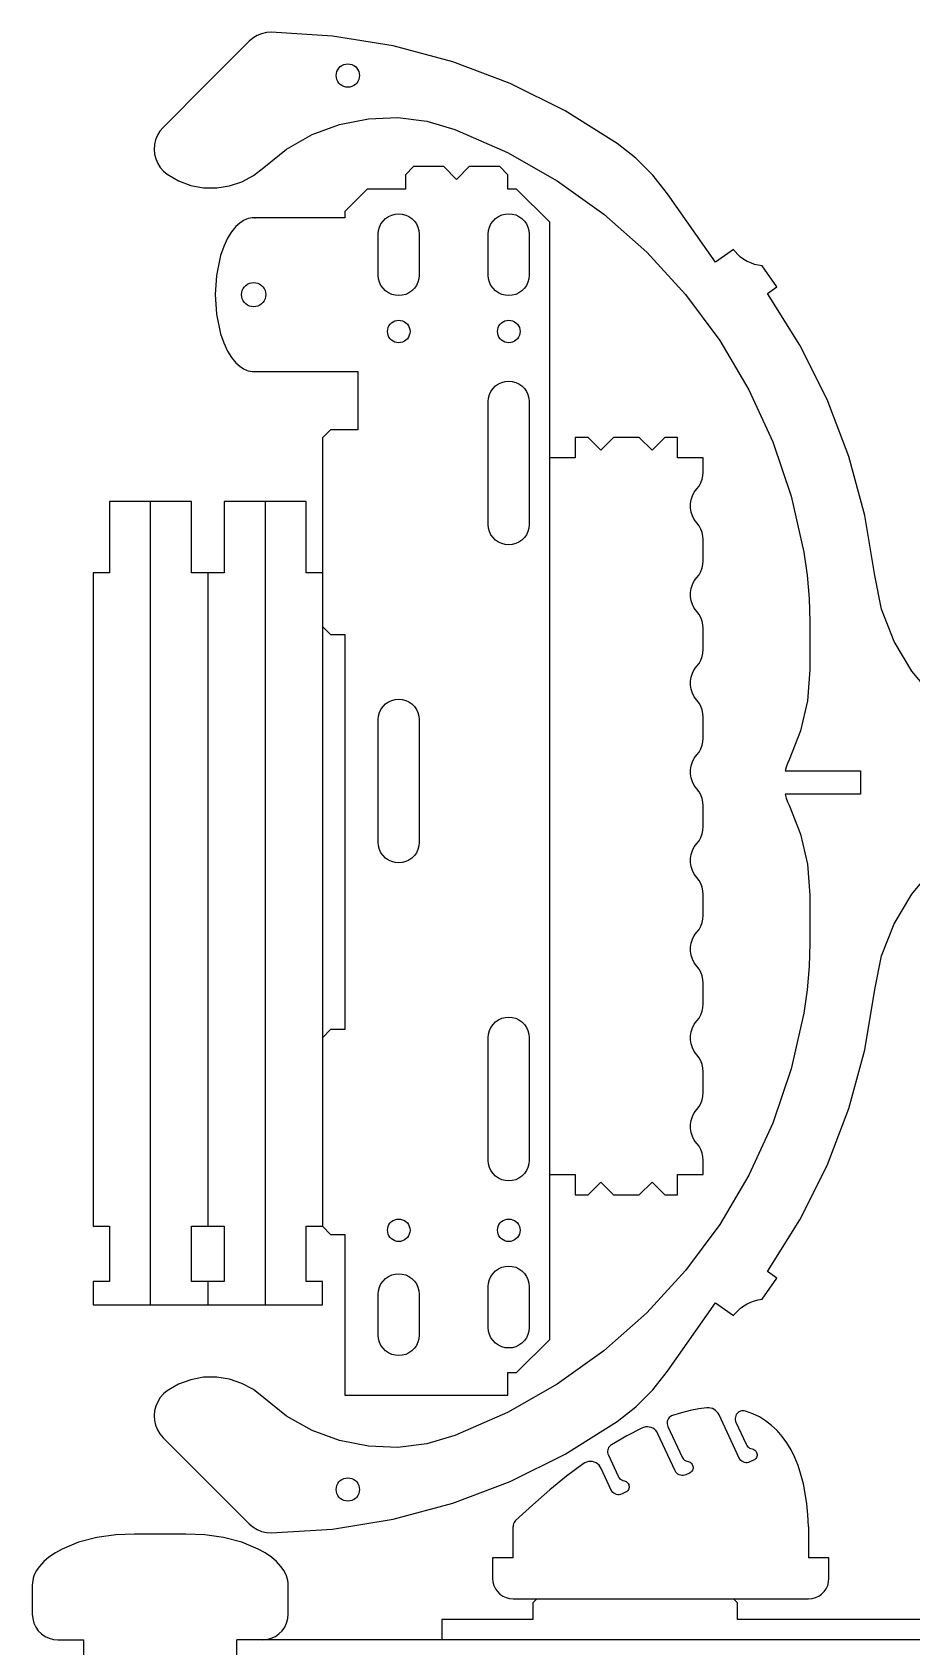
# Model space of a CAD drawing. Extents: x 1 to 379, y 1 to 379.
# Drawn here: x 0.8 to 109.9, y 177.9 to 378.2 of the extents above; entities that cross this region are included whole.
import ezdxf

# ---------------------------------------------------------------- set-up
doc = ezdxf.new("R2010")
doc.units = 0
doc.layers.add('SHEET_VIEW_1_DRAWING_1', color=7, linetype='CONTINUOUS')

msp = doc.modelspace()

# ---------------------------------------------------------------- linework, layer by layer
at = {"layer": 'SHEET_VIEW_1_DRAWING_1', "color": 5}
for p, q in [((27.73, 377.13), (22.61, 372.01)), ((28.19, 377.52), (27.73, 377.13)), ((28.71, 377.83), (28.19, 377.52)), ((29.27, 378.06), (28.71, 377.83)), ((29.86, 378.2), (29.27, 378.06)), ((30.46, 378.24), (29.86, 378.2)), ((38.08, 377.78), (30.46, 378.24)), ((45.61, 376.56), (38.08, 377.78)), ((52.98, 374.59), (45.61, 376.56)), ((60.11, 371.89), (52.98, 374.59)), ((38.51, 372.87), (38.54, 373.12)), ((38.54, 372.62), (38.51, 372.87)), ((38.54, 373.12), (38.6, 373.37)), ((38.6, 372.38), (38.54, 372.62)), ((38.6, 373.37), (38.71, 373.6)), ((38.71, 373.6), (38.85, 373.8)), ((38.85, 373.8), (39.03, 373.98)), ((39.03, 373.98), (39.24, 374.13)), ((39.24, 374.13), (39.47, 374.23)), ((39.47, 374.23), (39.71, 374.3)), ((39.71, 374.3), (39.96, 374.32)), ((39.96, 374.32), (40.22, 374.3)), ((40.22, 374.3), (40.46, 374.23)), ((40.46, 374.23), (40.69, 374.13)), ((40.69, 374.13), (40.9, 373.98)), ((40.9, 373.98), (41.07, 373.8)), ((41.07, 373.8), (41.22, 373.6)), ((41.22, 373.6), (41.33, 373.37)), ((41.33, 373.37), (41.39, 373.12)), ((41.39, 372.62), (41.33, 372.38)), ((41.39, 373.12), (41.41, 372.87)), ((41.41, 372.87), (41.39, 372.62)), ((22.61, 372.01), (17.04, 366.44)), ((38.71, 372.15), (38.6, 372.38)), ((38.85, 371.94), (38.71, 372.15)), ((39.03, 371.76), (38.85, 371.94)), ((39.24, 371.62), (39.03, 371.76)), ((39.47, 371.51), (39.24, 371.62)), ((39.71, 371.44), (39.47, 371.51)), ((39.96, 371.42), (39.71, 371.44)), ((40.22, 371.44), (39.96, 371.42)), ((40.46, 371.51), (40.22, 371.44)), ((40.69, 371.62), (40.46, 371.51)), ((40.9, 371.76), (40.69, 371.62)), ((41.07, 371.94), (40.9, 371.76)), ((41.22, 372.15), (41.07, 371.94)), ((41.33, 372.38), (41.22, 372.15)), ((66.94, 368.5), (60.11, 371.89)), ((35.54, 365.54), (38.95, 366.81)), ((38.95, 366.81), (42.52, 367.51)), ((42.52, 367.51), (46.15, 367.65)), ((46.15, 367.65), (49.76, 367.2)), ((49.76, 367.2), (53.25, 366.19)), ((73.4, 364.44), (66.94, 368.5)), ((16.11, 364.91), (15.97, 364.32)), ((16.34, 365.47), (16.11, 364.91)), ((16.65, 365.98), (16.34, 365.47)), ((17.04, 366.44), (16.65, 365.98)), ((32.37, 363.75), (35.54, 365.54)), ((53.25, 366.19), (59.77, 363.33)), ((15.97, 364.32), (15.93, 363.72)), ((15.93, 363.72), (15.98, 363.11)), ((15.98, 363.11), (16.13, 362.53)), ((16.13, 362.53), (16.37, 361.97)), ((29.53, 361.48), (32.37, 363.75)), ((59.77, 363.33), (65.95, 359.81)), ((75.71, 362.61), (73.4, 364.44)), ((77.8, 360.52), (75.71, 362.61)), ((16.37, 361.97), (16.69, 361.46)), ((16.69, 361.46), (17.09, 361.01)), ((17.09, 361.01), (17.55, 360.62)), ((17.55, 360.62), (18.96, 359.81)), ((28.26, 360.48), (29.53, 361.48)), ((48.11, 361.57), (47.11, 360.57)), ((47.11, 360.57), (47.11, 358.78)), ((51.87, 361.57), (48.11, 361.57)), ((53.46, 359.98), (51.87, 361.57)), ((55.04, 361.57), (53.46, 359.98)), ((58.81, 361.57), (55.04, 361.57)), ((59.81, 360.57), (58.81, 361.57)), ((59.81, 358.78), (59.81, 360.57)), ((18.96, 359.81), (20.48, 359.25)), ((20.48, 359.25), (22.07, 358.95)), ((22.07, 358.95), (23.69, 358.93)), ((23.69, 358.93), (25.3, 359.18)), ((25.3, 359.18), (26.83, 359.7)), ((26.83, 359.7), (28.26, 360.48)), ((42.37, 358.78), (39.61, 356.02)), ((47.11, 358.78), (42.37, 358.78)), ((60.91, 358.78), (59.81, 358.78)), ((65.01, 354.67), (60.91, 358.78)), ((65.95, 359.81), (71.73, 355.68)), ((79.62, 358.21), (77.8, 360.52)), ((85.57, 349.72), (79.62, 358.21)), ((26.56, 354.58), (26.3, 354.37)), ((26.84, 354.77), (26.56, 354.58)), ((27.03, 354.88), (26.84, 354.77)), ((27.37, 355.04), (27.03, 354.88)), ((27.6, 355.12), (27.37, 355.04)), ((27.84, 355.17), (27.6, 355.12)), ((28.1, 355.21), (27.84, 355.17)), ((28.36, 355.21), (28.1, 355.21)), ((28.4, 355.21), (28.36, 355.21)), ((28.4, 355.21), (28.46, 355.21)), ((28.43, 355.21), (28.4, 355.21)), ((28.46, 355.21), (28.43, 355.21)), ((39.61, 355.21), (28.46, 355.21)), ((39.61, 356.02), (39.61, 355.21)), ((44.08, 354.46), (44.34, 354.82)), ((44.34, 354.82), (44.65, 355.13)), ((44.65, 355.13), (45.01, 355.39)), ((45.01, 355.39), (45.41, 355.57)), ((45.41, 355.57), (45.84, 355.69)), ((45.84, 355.69), (46.28, 355.73)), ((46.28, 355.73), (46.72, 355.69)), ((46.72, 355.69), (47.15, 355.57)), ((47.15, 355.57), (47.55, 355.39)), ((47.55, 355.39), (47.91, 355.13)), ((47.91, 355.13), (48.23, 354.82)), ((48.23, 354.82), (48.48, 354.46)), ((57.73, 354.46), (57.99, 354.82)), ((57.99, 354.82), (58.3, 355.13)), ((58.3, 355.13), (58.66, 355.39)), ((58.66, 355.39), (59.06, 355.58)), ((59.06, 355.58), (59.49, 355.69)), ((59.49, 355.69), (59.93, 355.73)), ((59.93, 355.73), (60.37, 355.69)), ((60.37, 355.69), (60.8, 355.58)), ((60.8, 355.58), (61.2, 355.39)), ((61.2, 355.39), (61.57, 355.13)), ((61.57, 355.13), (61.88, 354.82)), ((61.88, 354.82), (62.13, 354.46)), ((65.01, 216.07), (65.01, 354.67)), ((71.73, 355.68), (77.06, 350.96)), ((25.05, 352.68), (24.58, 351.68)), ((25.54, 353.47), (25.05, 352.68)), ((26.07, 354.13), (25.54, 353.47)), ((26.3, 354.37), (26.07, 354.13)), ((43.74, 353.19), (43.78, 353.63)), ((43.74, 348.11), (43.74, 353.19)), ((43.78, 353.63), (43.89, 354.06)), ((43.89, 354.06), (44.08, 354.46)), ((48.48, 354.46), (48.67, 354.06)), ((48.67, 354.06), (48.78, 353.63)), ((48.78, 353.63), (48.82, 353.19)), ((48.82, 353.19), (48.82, 348.11)), ((57.39, 353.19), (57.43, 353.63)), ((57.39, 348.11), (57.39, 353.19)), ((57.43, 353.63), (57.55, 354.06)), ((57.55, 354.06), (57.73, 354.46)), ((62.13, 354.46), (62.32, 354.06)), ((62.32, 354.06), (62.44, 353.63)), ((62.44, 353.63), (62.47, 353.19)), ((62.47, 353.19), (62.47, 348.11)), ((24.18, 350.54), (23.67, 348.08)), ((24.58, 351.68), (24.18, 350.54)), ((77.06, 350.96), (81.87, 345.72)), ((87.81, 351.29), (85.57, 349.72)), ((87.87, 351.21), (87.81, 351.29)), ((87.94, 351.13), (87.87, 351.21)), ((88.01, 351.05), (87.94, 351.13)), ((88.34, 350.69), (88.01, 351.05)), ((88.71, 350.36), (88.34, 350.69)), ((89.1, 350.07), (88.71, 350.36)), ((89.52, 349.82), (89.1, 350.07)), ((89.97, 349.62), (89.52, 349.82)), ((90.43, 349.45), (89.97, 349.62)), ((90.9, 349.33), (90.43, 349.45)), ((91.39, 349.26), (90.9, 349.33)), ((93.21, 346.66), (91.39, 349.26)), ((23.67, 348.08), (23.52, 345.69)), ((26.98, 346.44), (27.13, 346.65)), ((27.13, 346.65), (27.32, 346.84)), ((27.32, 346.84), (27.53, 346.99)), ((27.53, 346.99), (27.77, 347.1)), ((27.77, 347.1), (28.02, 347.17)), ((28.02, 347.17), (28.28, 347.19)), ((28.28, 347.19), (28.54, 347.17)), ((28.54, 347.17), (28.79, 347.1)), ((28.79, 347.1), (29.03, 346.99)), ((29.03, 346.99), (29.24, 346.84)), ((29.24, 346.84), (29.43, 346.65)), ((29.43, 346.65), (29.58, 346.44)), ((43.78, 347.67), (43.74, 348.11)), ((43.89, 347.24), (43.78, 347.67)), ((44.08, 346.84), (43.89, 347.24)), ((44.34, 346.48), (44.08, 346.84)), ((48.48, 346.84), (48.23, 346.48)), ((48.67, 347.24), (48.48, 346.84)), ((48.78, 347.67), (48.67, 347.24)), ((48.82, 348.11), (48.78, 347.67)), ((57.43, 347.67), (57.39, 348.11)), ((57.55, 347.24), (57.43, 347.67)), ((57.73, 346.84), (57.55, 347.24)), ((57.99, 346.48), (57.73, 346.84)), ((62.13, 346.84), (61.88, 346.48)), ((62.32, 347.24), (62.13, 346.84)), ((62.44, 347.67), (62.32, 347.24)), ((62.47, 348.11), (62.44, 347.67)), ((92.02, 345.83), (93.21, 346.66)), ((23.52, 345.69), (23.67, 343.29)), ((26.78, 345.69), (26.8, 345.95)), ((26.8, 345.43), (26.78, 345.69)), ((26.8, 345.95), (26.87, 346.2)), ((26.87, 345.18), (26.8, 345.43)), ((26.87, 346.2), (26.98, 346.44)), ((26.98, 344.94), (26.87, 345.18)), ((27.13, 344.72), (26.98, 344.94)), ((27.32, 344.54), (27.13, 344.72)), ((27.53, 344.39), (27.32, 344.54)), ((29.24, 344.54), (29.03, 344.39)), ((29.43, 344.72), (29.24, 344.54)), ((29.58, 344.94), (29.43, 344.72)), ((29.58, 346.44), (29.69, 346.2)), ((29.69, 345.18), (29.58, 344.94)), ((29.69, 346.2), (29.76, 345.95)), ((29.76, 345.43), (29.69, 345.18)), ((29.76, 345.95), (29.78, 345.69)), ((29.78, 345.69), (29.76, 345.43)), ((44.65, 346.16), (44.34, 346.48)), ((45.01, 345.91), (44.65, 346.16)), ((45.41, 345.72), (45.01, 345.91)), ((45.84, 345.61), (45.41, 345.72)), ((46.28, 345.57), (45.84, 345.61)), ((46.72, 345.61), (46.28, 345.57)), ((47.15, 345.72), (46.72, 345.61)), ((47.55, 345.91), (47.15, 345.72)), ((47.91, 346.16), (47.55, 345.91)), ((48.23, 346.48), (47.91, 346.16)), ((58.3, 346.16), (57.99, 346.48)), ((58.66, 345.91), (58.3, 346.16)), ((59.06, 345.72), (58.66, 345.91)), ((59.49, 345.61), (59.06, 345.72)), ((59.93, 345.57), (59.49, 345.61)), ((60.37, 345.61), (59.93, 345.57)), ((60.8, 345.72), (60.37, 345.61)), ((61.2, 345.91), (60.8, 345.72)), ((61.57, 346.16), (61.2, 345.91)), ((61.88, 346.48), (61.57, 346.16)), ((81.87, 345.72), (86.11, 340.01)), ((96.05, 339.43), (92.02, 345.83)), ((23.67, 343.29), (24.18, 340.84)), ((27.77, 344.28), (27.53, 344.39)), ((28.02, 344.21), (27.77, 344.28)), ((28.28, 344.19), (28.02, 344.21)), ((28.54, 344.21), (28.28, 344.19)), ((28.79, 344.28), (28.54, 344.21)), ((29.03, 344.39), (28.79, 344.28)), ((45.8, 342.44), (46.04, 342.5)), ((46.04, 342.5), (46.28, 342.52)), ((46.28, 342.52), (46.52, 342.5)), ((46.52, 342.5), (46.76, 342.44)), ((59.46, 342.44), (59.69, 342.5)), ((59.69, 342.5), (59.93, 342.52)), ((59.93, 342.52), (60.18, 342.5)), ((60.18, 342.5), (60.41, 342.44)), ((24.18, 340.84), (24.58, 339.7)), ((44.88, 341.12), (44.91, 341.37)), ((44.91, 340.88), (44.88, 341.12)), ((44.91, 341.37), (44.97, 341.6)), ((44.97, 340.65), (44.91, 340.88)), ((44.97, 341.6), (45.07, 341.82)), ((45.07, 340.42), (44.97, 340.65)), ((45.07, 341.82), (45.21, 342.02)), ((45.21, 342.02), (45.38, 342.19)), ((45.38, 342.19), (45.58, 342.33)), ((45.58, 342.33), (45.8, 342.44)), ((46.76, 342.44), (46.98, 342.33)), ((46.98, 342.33), (47.18, 342.19)), ((47.18, 342.19), (47.35, 342.02)), ((47.35, 342.02), (47.49, 341.82)), ((47.49, 341.82), (47.59, 341.6)), ((47.59, 340.65), (47.49, 340.42)), ((47.59, 341.6), (47.66, 341.37)), ((47.66, 340.88), (47.59, 340.65)), ((47.66, 341.37), (47.68, 341.12)), ((47.68, 341.12), (47.66, 340.88)), ((58.54, 341.12), (58.56, 341.37)), ((58.56, 340.88), (58.54, 341.12)), ((58.56, 341.37), (58.62, 341.6)), ((58.62, 340.65), (58.56, 340.88)), ((58.62, 341.6), (58.72, 341.82)), ((58.72, 340.42), (58.62, 340.65)), ((58.72, 341.82), (58.86, 342.02)), ((58.86, 342.02), (59.04, 342.19)), ((59.04, 342.19), (59.24, 342.33)), ((59.24, 342.33), (59.46, 342.44)), ((60.41, 342.44), (60.63, 342.33)), ((60.63, 342.33), (60.83, 342.19)), ((60.83, 342.19), (61, 342.02)), ((61, 342.02), (61.14, 341.82)), ((61.14, 341.82), (61.25, 341.6)), ((61.25, 340.65), (61.14, 340.42)), ((61.25, 341.6), (61.31, 341.37)), ((61.31, 340.88), (61.25, 340.65)), ((61.31, 341.37), (61.33, 341.12)), ((61.33, 341.12), (61.31, 340.88)), ((24.58, 339.7), (25.05, 338.69)), ((25.05, 338.69), (25.54, 337.9)), ((45.21, 340.23), (45.07, 340.42)), ((45.38, 340.05), (45.21, 340.23)), ((45.58, 339.91), (45.38, 340.05)), ((45.8, 339.81), (45.58, 339.91)), ((46.04, 339.75), (45.8, 339.81)), ((46.28, 339.73), (46.04, 339.75)), ((46.52, 339.75), (46.28, 339.73)), ((46.76, 339.81), (46.52, 339.75)), ((46.98, 339.91), (46.76, 339.81)), ((47.18, 340.05), (46.98, 339.91)), ((47.35, 340.23), (47.18, 340.05)), ((47.49, 340.42), (47.35, 340.23)), ((58.86, 340.23), (58.72, 340.42)), ((59.04, 340.05), (58.86, 340.23)), ((59.24, 339.91), (59.04, 340.05)), ((59.46, 339.81), (59.24, 339.91)), ((59.69, 339.75), (59.46, 339.81)), ((59.93, 339.73), (59.69, 339.75)), ((60.18, 339.75), (59.93, 339.73)), ((60.41, 339.81), (60.18, 339.75)), ((60.63, 339.91), (60.41, 339.81)), ((60.83, 340.05), (60.63, 339.91)), ((61, 340.23), (60.83, 340.05)), ((61.14, 340.42), (61, 340.23)), ((86.11, 340.01), (89.73, 333.89)), ((99.43, 332.67), (96.05, 339.43)), ((25.54, 337.9), (26.07, 337.25)), ((26.07, 337.25), (26.3, 337.01)), ((26.3, 337.01), (26.56, 336.8)), ((26.56, 336.8), (26.84, 336.61)), ((26.84, 336.61), (27.03, 336.5)), ((27.03, 336.5), (27.37, 336.34)), ((27.37, 336.34), (27.6, 336.26)), ((27.6, 336.26), (27.84, 336.2)), ((27.84, 336.2), (28.1, 336.17)), ((28.1, 336.17), (28.36, 336.17)), ((28.36, 336.17), (28.4, 336.16)), ((28.36, 336.17), (28.43, 336.16)), ((28.4, 336.16), (28.43, 336.16)), ((28.43, 336.16), (28.46, 336.16)), ((28.46, 336.16), (41.2, 336.16)), ((41.2, 336.16), (41.2, 328.92)), ((58.3, 334.37), (58.66, 334.62)), ((58.66, 334.62), (59.06, 334.81)), ((59.06, 334.81), (59.49, 334.93)), ((59.49, 334.93), (59.93, 334.96)), ((59.93, 334.96), (60.37, 334.93)), ((60.37, 334.93), (60.8, 334.81)), ((60.8, 334.81), (61.2, 334.62)), ((61.2, 334.62), (61.57, 334.37)), ((57.39, 332.42), (57.43, 332.86)), ((57.43, 332.86), (57.55, 333.29)), ((57.55, 333.29), (57.73, 333.69)), ((57.73, 333.69), (57.99, 334.06)), ((57.99, 334.06), (58.3, 334.37)), ((61.57, 334.37), (61.88, 334.06)), ((61.88, 334.06), (62.13, 333.69)), ((62.13, 333.69), (62.32, 333.29)), ((62.32, 333.29), (62.44, 332.86)), ((62.44, 332.86), (62.47, 332.42)), ((89.73, 333.89), (92.7, 327.42)), ((102.12, 325.61), (99.43, 332.67)), ((57.39, 317.18), (57.39, 332.42)), ((62.47, 332.42), (62.47, 317.18)), ((37.82, 328.92), (36.82, 327.92)), ((41.2, 328.92), (37.82, 328.92)), ((36.82, 327.92), (36.82, 230.11)), ((68.19, 327.98), (68.19, 325.44)), ((69.78, 327.98), (68.19, 327.98)), ((71.36, 326.39), (69.78, 327.98)), ((72.95, 327.98), (71.36, 326.39)), ((76.13, 327.98), (72.95, 327.98)), ((77.71, 326.39), (76.13, 327.98)), ((79.3, 327.98), (77.71, 326.39)), ((80.89, 327.98), (79.3, 327.98)), ((80.89, 325.44), (80.89, 327.98)), ((92.7, 327.42), (94.99, 320.69)), ((68.19, 325.44), (65.01, 325.44)), ((84.06, 325.44), (80.89, 325.44)), ((84.06, 323.68), (84.06, 325.44)), ((104.1, 318.31), (102.12, 325.61)), ((83.77, 322.35), (83.93, 322.78)), ((83.93, 322.78), (84.03, 323.22)), ((84.03, 323.22), (84.06, 323.68)), ((82.57, 320.24), (82.73, 320.72)), ((82.73, 320.72), (82.96, 321.17)), ((82.96, 321.17), (83.27, 321.58)), ((83.27, 321.58), (83.55, 321.95)), ((83.55, 321.95), (83.77, 322.35)), ((94.99, 320.69), (96.56, 313.75)), ((15.48, 320.01), (10.4, 320.01)), ((10.4, 320.01), (10.4, 311.17)), ((15.48, 220.35), (15.48, 320.01)), ((20.56, 320.01), (15.48, 320.01)), ((20.56, 311.17), (20.56, 320.01)), ((29.71, 320.01), (24.63, 320.01)), ((24.63, 320.01), (24.63, 311.17)), ((34.79, 320.01), (29.71, 320.01)), ((29.71, 320.01), (29.71, 220.35)), ((34.79, 311.17), (34.79, 320.01)), ((82.49, 319.73), (82.57, 320.24)), ((82.49, 319.23), (82.49, 319.73)), ((82.57, 318.72), (82.49, 319.23)), ((82.73, 318.24), (82.57, 318.72)), ((57.43, 316.74), (57.39, 317.18)), ((57.55, 316.31), (57.43, 316.74)), ((62.44, 316.74), (62.32, 316.31)), ((62.47, 317.18), (62.44, 316.74)), ((82.96, 317.79), (82.73, 318.24)), ((83.27, 317.38), (82.96, 317.79)), ((83.55, 317.02), (83.27, 317.38)), ((83.77, 316.61), (83.55, 317.02)), ((83.93, 316.19), (83.77, 316.61)), ((105.34, 310.86), (104.1, 318.31)), ((57.73, 315.91), (57.55, 316.31)), ((57.99, 315.55), (57.73, 315.91)), ((58.3, 315.24), (57.99, 315.55)), ((58.66, 314.98), (58.3, 315.24)), ((59.06, 314.8), (58.66, 314.98)), ((59.49, 314.68), (59.06, 314.8)), ((59.93, 314.64), (59.49, 314.68)), ((60.37, 314.68), (59.93, 314.64)), ((60.8, 314.8), (60.37, 314.68)), ((61.2, 314.98), (60.8, 314.8)), ((61.57, 315.24), (61.2, 314.98)), ((61.88, 315.55), (61.57, 315.24)), ((62.13, 315.91), (61.88, 315.55)), ((62.32, 316.31), (62.13, 315.91)), ((84.03, 315.74), (83.93, 316.19)), ((84.06, 315.28), (84.03, 315.74)), ((84.06, 312.68), (84.06, 315.28)), ((84.03, 312.22), (84.06, 312.68)), ((96.56, 313.75), (96.98, 310.88)), ((8.37, 311.17), (8.37, 230.11)), ((10.4, 311.17), (8.37, 311.17)), ((22.6, 311.17), (20.56, 311.17)), ((24.63, 311.17), (22.6, 311.17)), ((22.6, 311.17), (22.6, 230.11)), ((36.82, 311.17), (34.79, 311.17)), ((82.96, 310.17), (83.27, 310.58)), ((83.27, 310.58), (83.55, 310.95)), ((83.55, 310.95), (83.77, 311.35)), ((83.77, 311.35), (83.93, 311.78)), ((83.93, 311.78), (84.03, 312.22)), ((96.98, 310.88), (97.23, 307.98)), ((106.19, 306.67), (105.34, 310.86)), ((82.49, 308.74), (82.57, 309.24)), ((82.49, 308.23), (82.49, 308.74)), ((82.57, 309.24), (82.73, 309.72)), ((82.73, 309.72), (82.96, 310.17)), ((82.57, 307.72), (82.49, 308.23)), ((82.73, 307.24), (82.57, 307.72)), ((82.96, 306.79), (82.73, 307.24)), ((83.27, 306.38), (82.96, 306.79)), ((97.23, 307.98), (97.31, 305.08)), ((107.74, 302.67), (106.19, 306.67)), ((36.82, 304.53), (37.82, 303.53)), ((83.55, 306.02), (83.27, 306.38)), ((83.77, 305.62), (83.55, 306.02)), ((83.93, 305.19), (83.77, 305.62)), ((84.03, 304.74), (83.93, 305.19)), ((84.06, 304.28), (84.03, 304.74)), ((97.31, 305.08), (97.31, 299.15)), ((37.82, 303.53), (39.61, 303.53)), ((39.61, 303.53), (39.61, 254.51)), ((84.06, 301.68), (84.06, 304.28)), ((109.93, 299), (107.74, 302.67)), ((83.77, 300.35), (83.93, 300.78)), ((83.93, 300.78), (84.03, 301.23)), ((84.03, 301.23), (84.06, 301.68)), ((82.57, 298.24), (82.73, 298.72)), ((82.73, 298.72), (82.96, 299.18)), ((82.96, 299.18), (83.27, 299.58)), ((83.27, 299.58), (83.55, 299.95)), ((83.55, 299.95), (83.77, 300.35)), ((97.31, 299.15), (97.02, 295.31)), ((112.77, 295.63), (109.93, 299)), ((82.49, 297.74), (82.57, 298.24)), ((82.49, 297.23), (82.49, 297.74)), ((82.57, 296.73), (82.49, 297.23)), ((82.73, 296.24), (82.57, 296.73)), ((44.08, 294.24), (44.34, 294.6)), ((44.34, 294.6), (44.65, 294.92)), ((44.65, 294.92), (45.01, 295.17)), ((45.01, 295.17), (45.41, 295.36)), ((45.41, 295.36), (45.84, 295.47)), ((45.84, 295.47), (46.28, 295.51)), ((46.28, 295.51), (46.72, 295.47)), ((46.72, 295.47), (47.15, 295.36)), ((47.15, 295.36), (47.55, 295.17)), ((47.55, 295.17), (47.91, 294.92)), ((47.91, 294.92), (48.23, 294.6)), ((48.23, 294.6), (48.48, 294.24)), ((82.96, 295.79), (82.73, 296.24)), ((83.27, 295.38), (82.96, 295.79)), ((83.55, 295.02), (83.27, 295.38)), ((83.77, 294.62), (83.55, 295.02)), ((83.93, 294.19), (83.77, 294.62)), ((97.02, 295.31), (96.15, 291.56)), ((43.74, 292.97), (43.78, 293.41)), ((43.74, 277.73), (43.74, 292.97)), ((43.78, 293.41), (43.89, 293.84)), ((43.89, 293.84), (44.08, 294.24)), ((48.48, 294.24), (48.67, 293.84)), ((48.67, 293.84), (48.78, 293.41)), ((48.78, 293.41), (48.82, 292.97)), ((48.82, 292.97), (48.82, 277.73)), ((84.03, 293.74), (83.93, 294.19)), ((84.06, 293.28), (84.03, 293.74)), ((84.06, 290.68), (84.06, 293.28)), ((84.03, 290.23), (84.06, 290.68)), ((96.15, 291.56), (94.72, 287.98)), ((82.96, 288.18), (83.27, 288.58)), ((83.27, 288.58), (83.55, 288.95)), ((83.55, 288.95), (83.77, 289.35)), ((83.77, 289.35), (83.93, 289.78)), ((83.93, 289.78), (84.03, 290.23)), ((82.49, 286.74), (82.57, 287.24)), ((82.49, 286.23), (82.49, 286.74)), ((82.57, 287.24), (82.73, 287.73)), ((82.73, 287.73), (82.96, 288.18)), ((94.37, 287.09), (94.24, 286.62)), ((94.24, 286.62), (103.6, 286.62)), ((94.53, 287.54), (94.37, 287.09)), ((94.72, 287.98), (94.53, 287.54)), ((103.6, 286.62), (103.6, 283.7)), ((82.57, 285.73), (82.49, 286.23)), ((82.73, 285.24), (82.57, 285.73)), ((82.96, 284.79), (82.73, 285.24)), ((83.27, 284.38), (82.96, 284.79)), ((83.55, 284.02), (83.27, 284.38)), ((83.77, 283.62), (83.55, 284.02)), ((83.93, 283.19), (83.77, 283.62)), ((84.03, 282.74), (83.93, 283.19)), ((84.06, 282.28), (84.03, 282.74)), ((103.6, 283.7), (94.24, 283.7)), ((94.24, 283.7), (94.37, 283.24)), ((94.37, 283.24), (94.53, 282.78)), ((94.53, 282.78), (94.72, 282.34)), ((84.06, 279.69), (84.06, 282.28)), ((94.72, 282.34), (96.15, 278.77)), ((83.77, 278.35), (83.93, 278.78)), ((83.93, 278.78), (84.03, 279.23)), ((84.03, 279.23), (84.06, 279.69)), ((96.15, 278.77), (97.02, 275.02)), ((43.78, 277.29), (43.74, 277.73)), ((43.89, 276.86), (43.78, 277.29)), ((44.08, 276.46), (43.89, 276.86)), ((44.34, 276.1), (44.08, 276.46)), ((48.48, 276.46), (48.23, 276.1)), ((48.67, 276.86), (48.48, 276.46)), ((48.78, 277.29), (48.67, 276.86)), ((48.82, 277.73), (48.78, 277.29)), ((82.57, 276.24), (82.73, 276.73)), ((82.73, 276.73), (82.96, 277.18)), ((82.96, 277.18), (83.27, 277.59)), ((83.27, 277.59), (83.55, 277.95)), ((83.55, 277.95), (83.77, 278.35)), ((44.65, 275.79), (44.34, 276.1)), ((45.01, 275.53), (44.65, 275.79)), ((45.41, 275.35), (45.01, 275.53)), ((45.84, 275.23), (45.41, 275.35)), ((46.28, 275.19), (45.84, 275.23)), ((46.72, 275.23), (46.28, 275.19)), ((47.15, 275.35), (46.72, 275.23)), ((47.55, 275.53), (47.15, 275.35)), ((47.91, 275.79), (47.55, 275.53)), ((48.23, 276.1), (47.91, 275.79)), ((82.49, 275.74), (82.57, 276.24)), ((82.49, 275.23), (82.49, 275.74)), ((82.57, 274.73), (82.49, 275.23)), ((82.73, 274.25), (82.57, 274.73)), ((97.02, 275.02), (97.31, 271.18)), ((109.93, 271.33), (112.77, 274.7)), ((82.96, 273.79), (82.73, 274.25)), ((83.27, 273.39), (82.96, 273.79)), ((83.55, 273.02), (83.27, 273.39)), ((83.77, 272.62), (83.55, 273.02)), ((83.93, 272.19), (83.77, 272.62)), ((84.03, 271.74), (83.93, 272.19)), ((84.06, 271.29), (84.03, 271.74)), ((84.06, 268.69), (84.06, 271.29)), ((97.31, 271.18), (97.31, 265.24)), ((107.74, 267.65), (109.93, 271.33)), ((84.03, 268.23), (84.06, 268.69)), ((82.96, 266.18), (83.27, 266.59)), ((83.27, 266.59), (83.55, 266.95)), ((83.55, 266.95), (83.77, 267.35)), ((83.77, 267.35), (83.93, 267.78)), ((83.93, 267.78), (84.03, 268.23)), ((106.19, 263.66), (107.74, 267.65)), ((82.49, 264.74), (82.57, 265.25)), ((82.49, 264.23), (82.49, 264.74)), ((82.57, 265.25), (82.73, 265.73)), ((82.73, 265.73), (82.96, 266.18)), ((97.31, 265.24), (97.23, 262.34)), ((82.57, 263.73), (82.49, 264.23)), ((82.73, 263.25), (82.57, 263.73)), ((82.96, 262.8), (82.73, 263.25)), ((83.27, 262.39), (82.96, 262.8)), ((83.55, 262.02), (83.27, 262.39)), ((105.34, 259.47), (106.19, 263.66)), ((83.77, 261.62), (83.55, 262.02)), ((83.93, 261.19), (83.77, 261.62)), ((84.03, 260.74), (83.93, 261.19)), ((84.06, 260.29), (84.03, 260.74)), ((97.23, 262.34), (96.98, 259.45)), ((84.06, 257.69), (84.06, 260.29)), ((96.98, 259.45), (96.56, 256.57)), ((104.1, 252.01), (105.34, 259.47)), ((83.77, 256.36), (83.93, 256.78)), ((83.93, 256.78), (84.03, 257.23)), ((84.03, 257.23), (84.06, 257.69)), ((96.56, 256.57), (94.99, 249.64)), ((37.82, 254.51), (36.82, 253.51)), ((39.61, 254.51), (37.82, 254.51)), ((57.43, 253.96), (57.55, 254.39)), ((57.55, 254.39), (57.73, 254.79)), ((57.73, 254.79), (57.99, 255.15)), ((57.99, 255.15), (58.3, 255.47)), ((58.3, 255.47), (58.66, 255.72)), ((58.66, 255.72), (59.06, 255.91)), ((59.06, 255.91), (59.49, 256.02)), ((59.49, 256.02), (59.93, 256.06)), ((59.93, 256.06), (60.37, 256.02)), ((60.37, 256.02), (60.8, 255.91)), ((60.8, 255.91), (61.2, 255.72)), ((61.2, 255.72), (61.57, 255.47)), ((61.57, 255.47), (61.88, 255.15)), ((61.88, 255.15), (62.13, 254.79)), ((62.13, 254.79), (62.32, 254.39)), ((62.32, 254.39), (62.44, 253.96)), ((82.57, 254.25), (82.73, 254.73)), ((82.73, 254.73), (82.96, 255.18)), ((82.96, 255.18), (83.27, 255.59)), ((83.27, 255.59), (83.55, 255.95)), ((83.55, 255.95), (83.77, 256.36)), ((57.39, 253.52), (57.43, 253.96)), ((57.39, 238.28), (57.39, 253.52)), ((62.44, 253.96), (62.47, 253.52)), ((62.47, 253.52), (62.47, 238.28)), ((82.49, 253.74), (82.57, 254.25)), ((82.49, 253.23), (82.49, 253.74)), ((82.57, 252.73), (82.49, 253.23)), ((82.73, 252.25), (82.57, 252.73)), ((82.96, 251.8), (82.73, 252.25)), ((83.27, 251.39), (82.96, 251.8)), ((83.55, 251.02), (83.27, 251.39)), ((83.77, 250.62), (83.55, 251.02)), ((83.93, 250.19), (83.77, 250.62)), ((102.12, 244.72), (104.1, 252.01)), ((84.03, 249.75), (83.93, 250.19)), ((84.06, 249.29), (84.03, 249.75)), ((84.06, 246.69), (84.06, 249.29)), ((94.99, 249.64), (92.7, 242.9)), ((84.03, 246.23), (84.06, 246.69)), ((82.96, 244.18), (83.27, 244.59)), ((83.27, 244.59), (83.55, 244.96)), ((83.55, 244.96), (83.77, 245.36)), ((83.77, 245.36), (83.93, 245.79)), ((83.93, 245.79), (84.03, 246.23)), ((99.43, 237.65), (102.12, 244.72)), ((82.49, 242.75), (82.57, 243.25)), ((82.49, 242.24), (82.49, 242.75)), ((82.57, 243.25), (82.73, 243.73)), ((82.73, 243.73), (82.96, 244.18)), ((92.7, 242.9), (89.73, 236.44)), ((82.57, 241.73), (82.49, 242.24)), ((82.73, 241.25), (82.57, 241.73)), ((82.96, 240.8), (82.73, 241.25)), ((83.27, 240.39), (82.96, 240.8)), ((83.55, 240.03), (83.27, 240.39)), ((83.77, 239.62), (83.55, 240.03)), ((83.93, 239.2), (83.77, 239.62)), ((84.03, 238.75), (83.93, 239.2)), ((84.06, 238.29), (84.03, 238.75)), ((57.43, 237.84), (57.39, 238.28)), ((57.55, 237.41), (57.43, 237.84)), ((57.73, 237.01), (57.55, 237.41)), ((57.99, 236.65), (57.73, 237.01)), ((58.3, 236.33), (57.99, 236.65)), ((61.88, 236.65), (61.57, 236.33)), ((62.13, 237.01), (61.88, 236.65)), ((62.32, 237.41), (62.13, 237.01)), ((62.44, 237.84), (62.32, 237.41)), ((62.47, 238.28), (62.44, 237.84)), ((65.01, 236.54), (68.19, 236.54)), ((68.19, 236.54), (68.19, 234)), ((80.89, 234), (80.89, 236.54)), ((80.89, 236.54), (84.06, 236.54)), ((84.06, 236.54), (84.06, 238.29)), ((89.73, 236.44), (86.11, 230.32)), ((96.05, 230.89), (99.43, 237.65)), ((58.66, 236.08), (58.3, 236.33)), ((59.06, 235.89), (58.66, 236.08)), ((59.49, 235.78), (59.06, 235.89)), ((59.93, 235.74), (59.49, 235.78)), ((60.37, 235.78), (59.93, 235.74)), ((60.8, 235.89), (60.37, 235.78)), ((61.2, 236.08), (60.8, 235.89)), ((61.57, 236.33), (61.2, 236.08)), ((69.78, 234), (71.36, 235.58)), ((71.36, 235.58), (72.95, 234)), ((76.13, 234), (77.71, 235.58)), ((77.71, 235.58), (79.3, 234)), ((68.19, 234), (69.78, 234)), ((72.95, 234), (76.13, 234)), ((79.3, 234), (80.89, 234)), ((45.07, 230.32), (45.21, 230.52)), ((45.21, 230.52), (45.38, 230.69)), ((45.38, 230.69), (45.58, 230.83)), ((45.58, 230.83), (45.8, 230.93)), ((45.8, 230.93), (46.04, 230.99)), ((46.04, 230.99), (46.28, 231.01)), ((46.28, 231.01), (46.52, 230.99)), ((46.52, 230.99), (46.76, 230.93)), ((46.76, 230.93), (46.98, 230.83)), ((46.98, 230.83), (47.18, 230.69)), ((47.18, 230.69), (47.35, 230.52)), ((47.35, 230.52), (47.49, 230.32)), ((58.72, 230.32), (58.86, 230.52)), ((58.86, 230.52), (59.04, 230.69)), ((59.04, 230.69), (59.24, 230.83)), ((59.24, 230.83), (59.46, 230.93)), ((59.46, 230.93), (59.69, 230.99)), ((59.69, 230.99), (59.93, 231.01)), ((59.93, 231.01), (60.18, 230.99)), ((60.18, 230.99), (60.41, 230.93)), ((60.41, 230.93), (60.63, 230.83)), ((60.63, 230.83), (60.83, 230.69)), ((60.83, 230.69), (61, 230.52)), ((61, 230.52), (61.14, 230.32)), ((92.02, 224.5), (96.05, 230.89)), ((8.37, 230.11), (10.4, 230.11)), ((10.4, 230.11), (10.4, 223.27)), ((20.56, 223.27), (20.56, 230.11)), ((20.56, 230.11), (22.6, 230.11)), ((22.6, 230.11), (24.63, 230.11)), ((24.63, 230.11), (24.63, 223.27)), ((34.79, 230.11), (36.82, 230.11)), ((34.79, 223.27), (34.79, 230.11)), ((36.82, 230.11), (37.82, 229.11)), ((37.82, 229.11), (39.61, 229.11)), ((39.61, 229.11), (39.61, 209.17)), ((44.88, 229.62), (44.91, 229.86)), ((44.91, 229.37), (44.88, 229.62)), ((44.91, 229.86), (44.97, 230.1)), ((44.97, 229.14), (44.91, 229.37)), ((44.97, 230.1), (45.07, 230.32)), ((45.07, 228.92), (44.97, 229.14)), ((45.21, 228.72), (45.07, 228.92)), ((45.38, 228.55), (45.21, 228.72)), ((45.58, 228.41), (45.38, 228.55)), ((45.8, 228.3), (45.58, 228.41)), ((46.98, 228.41), (46.76, 228.3)), ((47.18, 228.55), (46.98, 228.41)), ((47.35, 228.72), (47.18, 228.55)), ((47.49, 228.92), (47.35, 228.72)), ((47.49, 230.32), (47.59, 230.1)), ((47.59, 229.14), (47.49, 228.92)), ((47.59, 230.1), (47.66, 229.86)), ((47.66, 229.37), (47.59, 229.14)), ((47.66, 229.86), (47.68, 229.62)), ((47.68, 229.62), (47.66, 229.37)), ((58.54, 229.62), (58.56, 229.86)), ((58.56, 229.37), (58.54, 229.62)), ((58.56, 229.86), (58.62, 230.1)), ((58.62, 229.14), (58.56, 229.37)), ((58.62, 230.1), (58.72, 230.32)), ((58.72, 228.92), (58.62, 229.14)), ((58.86, 228.72), (58.72, 228.92)), ((59.04, 228.55), (58.86, 228.72)), ((59.24, 228.41), (59.04, 228.55)), ((59.46, 228.3), (59.24, 228.41)), ((60.63, 228.41), (60.41, 228.3)), ((60.83, 228.55), (60.63, 228.41)), ((61, 228.72), (60.83, 228.55)), ((61.14, 228.92), (61, 228.72)), ((61.14, 230.32), (61.25, 230.1)), ((61.25, 229.14), (61.14, 228.92)), ((61.25, 230.1), (61.31, 229.86)), ((61.31, 229.37), (61.25, 229.14)), ((61.31, 229.86), (61.33, 229.62)), ((61.33, 229.62), (61.31, 229.37)), ((86.11, 230.32), (81.87, 224.61)), ((46.04, 228.24), (45.8, 228.3)), ((46.28, 228.22), (46.04, 228.24)), ((46.52, 228.24), (46.28, 228.22)), ((46.76, 228.3), (46.52, 228.24)), ((59.69, 228.24), (59.46, 228.3)), ((59.93, 228.22), (59.69, 228.24)), ((60.18, 228.24), (59.93, 228.22)), ((60.41, 228.3), (60.18, 228.24)), ((57.99, 224.26), (58.3, 224.58)), ((58.3, 224.58), (58.66, 224.83)), ((58.66, 224.83), (59.06, 225.02)), ((59.06, 225.02), (59.49, 225.13)), ((59.49, 225.13), (59.93, 225.17)), ((59.93, 225.17), (60.37, 225.13)), ((60.37, 225.13), (60.8, 225.02)), ((60.8, 225.02), (61.2, 224.83)), ((61.2, 224.83), (61.57, 224.58)), ((61.57, 224.58), (61.88, 224.26)), ((81.87, 224.61), (77.06, 219.37)), ((93.21, 223.66), (92.02, 224.5)), ((8.37, 223.27), (8.37, 220.35)), ((10.4, 223.27), (8.37, 223.27)), ((22.6, 223.27), (20.56, 223.27)), ((22.6, 223.27), (22.6, 220.35)), ((24.63, 223.27), (22.6, 223.27)), ((36.82, 223.27), (34.79, 223.27)), ((36.82, 220.35), (36.82, 223.27)), ((43.78, 222.12), (43.89, 222.55)), ((43.89, 222.55), (44.08, 222.95)), ((44.08, 222.95), (44.34, 223.31)), ((44.34, 223.31), (44.65, 223.63)), ((44.65, 223.63), (45.01, 223.88)), ((45.01, 223.88), (45.41, 224.07)), ((45.41, 224.07), (45.84, 224.18)), ((45.84, 224.18), (46.28, 224.22)), ((46.28, 224.22), (46.72, 224.18)), ((46.72, 224.18), (47.15, 224.07)), ((47.15, 224.07), (47.55, 223.88)), ((47.55, 223.88), (47.91, 223.63)), ((47.91, 223.63), (48.23, 223.31)), ((48.23, 223.31), (48.48, 222.95)), ((48.48, 222.95), (48.67, 222.55)), ((48.67, 222.55), (48.78, 222.12)), ((57.39, 222.63), (57.43, 223.07)), ((57.39, 217.55), (57.39, 222.63)), ((57.43, 223.07), (57.55, 223.5)), ((57.55, 223.5), (57.73, 223.9)), ((57.73, 223.9), (57.99, 224.26)), ((61.88, 224.26), (62.13, 223.9)), ((62.13, 223.9), (62.32, 223.5)), ((62.32, 223.5), (62.44, 223.07)), ((62.44, 223.07), (62.47, 222.63)), ((62.47, 222.63), (62.47, 217.55)), ((91.39, 221.06), (93.21, 223.66)), ((8.37, 220.35), (15.48, 220.35)), ((15.48, 220.35), (22.6, 220.35)), ((22.6, 220.35), (29.71, 220.35)), ((29.71, 220.35), (36.82, 220.35)), ((43.74, 221.68), (43.78, 222.12)), ((43.74, 216.6), (43.74, 221.68)), ((48.78, 222.12), (48.82, 221.68)), ((48.82, 221.68), (48.82, 216.6)), ((79.62, 212.12), (85.57, 220.61)), ((85.57, 220.61), (87.81, 219.04)), ((89.1, 220.25), (89.52, 220.5)), ((89.52, 220.5), (89.97, 220.71)), ((89.97, 220.71), (90.43, 220.87)), ((90.43, 220.87), (90.9, 220.99)), ((90.9, 220.99), (91.39, 221.06)), ((77.06, 219.37), (71.73, 214.65)), ((87.81, 219.04), (87.87, 219.12)), ((87.87, 219.12), (87.94, 219.2)), ((87.94, 219.2), (88.01, 219.28)), ((88.01, 219.28), (88.34, 219.64)), ((88.34, 219.64), (88.71, 219.96)), ((88.71, 219.96), (89.1, 220.25)), ((43.78, 216.16), (43.74, 216.6)), ((48.82, 216.6), (48.78, 216.16)), ((57.43, 217.11), (57.39, 217.55)), ((57.55, 216.68), (57.43, 217.11)), ((57.73, 216.28), (57.55, 216.68)), ((62.32, 216.68), (62.13, 216.28)), ((62.44, 217.11), (62.32, 216.68)), ((62.47, 217.55), (62.44, 217.11)), ((43.89, 215.73), (43.78, 216.16)), ((44.08, 215.33), (43.89, 215.73)), ((44.34, 214.97), (44.08, 215.33)), ((44.65, 214.65), (44.34, 214.97)), ((45.01, 214.4), (44.65, 214.65)), ((45.41, 214.21), (45.01, 214.4)), ((47.55, 214.4), (47.15, 214.21)), ((47.91, 214.65), (47.55, 214.4)), ((48.23, 214.97), (47.91, 214.65)), ((48.48, 215.33), (48.23, 214.97)), ((48.67, 215.73), (48.48, 215.33)), ((48.78, 216.16), (48.67, 215.73)), ((57.99, 215.92), (57.73, 216.28)), ((58.3, 215.61), (57.99, 215.92)), ((58.66, 215.35), (58.3, 215.61)), ((59.06, 215.17), (58.66, 215.35)), ((59.49, 215.05), (59.06, 215.17)), ((59.93, 215.01), (59.49, 215.05)), ((60.37, 215.05), (59.93, 215.01)), ((60.8, 215.17), (60.37, 215.05)), ((61.2, 215.35), (60.8, 215.17)), ((60.91, 211.96), (65.01, 216.07)), ((61.57, 215.61), (61.2, 215.35)), ((61.88, 215.92), (61.57, 215.61)), ((62.13, 216.28), (61.88, 215.92)), ((71.73, 214.65), (65.95, 210.51)), ((45.84, 214.1), (45.41, 214.21)), ((46.28, 214.06), (45.84, 214.1)), ((46.72, 214.1), (46.28, 214.06)), ((47.15, 214.21), (46.72, 214.1)), ((18.96, 210.51), (17.55, 209.7)), ((20.48, 211.08), (18.96, 210.51)), ((22.07, 211.37), (20.48, 211.08)), ((23.69, 211.4), (22.07, 211.37)), ((25.3, 211.14), (23.69, 211.4)), ((26.83, 210.62), (25.3, 211.14)), ((28.26, 209.85), (26.83, 210.62)), ((65.95, 210.51), (59.77, 206.99)), ((59.81, 209.17), (59.81, 211.96)), ((59.81, 211.96), (60.91, 211.96)), ((77.8, 209.8), (79.62, 212.12)), ((16.37, 208.35), (16.13, 207.8)), ((16.69, 208.86), (16.37, 208.35)), ((17.09, 209.32), (16.69, 208.86)), ((17.55, 209.7), (17.09, 209.32)), ((29.53, 208.84), (28.26, 209.85)), ((32.37, 206.57), (29.53, 208.84)), ((39.61, 209.17), (59.81, 209.17)), ((75.71, 207.72), (77.8, 209.8)), ((15.98, 207.21), (15.93, 206.61)), ((15.93, 206.61), (15.97, 206.01)), ((16.13, 207.8), (15.98, 207.21)), ((35.54, 204.78), (32.37, 206.57)), ((59.77, 206.99), (53.25, 204.14)), ((73.4, 205.89), (75.71, 207.72)), ((79.85, 206.38), (79.75, 206.25)), ((79.98, 206.49), (79.85, 206.38)), ((80.12, 206.58), (79.98, 206.49)), ((80.27, 206.65), (80.12, 206.58)), ((81.38, 206.98), (80.27, 206.65)), ((82.46, 207.25), (81.38, 206.98)), ((83.5, 207.45), (82.46, 207.25)), ((84.52, 207.58), (83.5, 207.45)), ((84.75, 207.59), (84.52, 207.58)), ((84.98, 207.56), (84.75, 207.59)), ((85.2, 207.49), (84.98, 207.56)), ((85.41, 207.39), (85.2, 207.49)), ((85.6, 207.26), (85.41, 207.39)), ((85.77, 207.11), (85.6, 207.26)), ((85.91, 206.93), (85.77, 207.11)), ((86.03, 206.72), (85.91, 206.93)), ((88.53, 201.35), (86.03, 206.72)), ((88.05, 206.44), (88.02, 206.28)), ((88.1, 206.6), (88.05, 206.44)), ((88.17, 206.75), (88.1, 206.6)), ((88.27, 206.88), (88.17, 206.75)), ((88.39, 206.99), (88.27, 206.88)), ((88.52, 207.09), (88.39, 206.99)), ((88.67, 207.16), (88.52, 207.09)), ((88.83, 207.2), (88.67, 207.16)), ((88.99, 207.22), (88.83, 207.2)), ((89.16, 207.21), (88.99, 207.22)), ((89.32, 207.17), (89.16, 207.21)), ((90.2, 206.85), (89.32, 207.17)), ((91.03, 206.45), (90.2, 206.85)), ((91.81, 205.97), (91.03, 206.45)), ((15.97, 206.01), (16.11, 205.42)), ((16.11, 205.42), (16.34, 204.86)), ((16.34, 204.86), (16.65, 204.34)), ((16.65, 204.34), (17.04, 203.88)), ((38.95, 203.52), (35.54, 204.78)), ((66.94, 201.83), (73.4, 205.89)), ((76.44, 205.08), (74.58, 204.11)), ((76.66, 205.16), (76.44, 205.08)), ((76.89, 205.22), (76.66, 205.16)), ((77.13, 205.23), (76.89, 205.22)), ((77.36, 205.2), (77.13, 205.23)), ((77.59, 205.14), (77.36, 205.2)), ((77.81, 205.05), (77.59, 205.14)), ((78.01, 204.92), (77.81, 205.05)), ((78.18, 204.76), (78.01, 204.92)), ((78.33, 204.57), (78.18, 204.76)), ((78.45, 204.36), (78.33, 204.57)), ((80.59, 199.77), (78.45, 204.36)), ((79.61, 205.94), (79.59, 205.77)), ((79.59, 205.77), (79.59, 205.6)), ((79.59, 205.6), (79.62, 205.44)), ((79.67, 206.1), (79.61, 205.94)), ((79.62, 205.44), (79.68, 205.28)), ((79.75, 206.25), (79.67, 206.1)), ((79.68, 205.28), (81.45, 201.47)), ((88.02, 206.28), (88.03, 206.11)), ((88.03, 206.11), (88.06, 205.95)), ((88.06, 205.95), (88.11, 205.8)), ((88.11, 205.8), (89.39, 203.06)), ((92.54, 205.41), (91.81, 205.97)), ((93.23, 204.77), (92.54, 205.41)), ((93.86, 204.05), (93.23, 204.77)), ((17.04, 203.88), (22.61, 198.32)), ((42.52, 202.81), (38.95, 203.52)), ((46.15, 202.68), (42.52, 202.81)), ((49.76, 203.12), (46.15, 202.68)), ((53.25, 204.14), (49.76, 203.12)), ((72.22, 202.36), (72.2, 202.19)), ((72.26, 202.51), (72.22, 202.36)), ((72.33, 202.65), (72.26, 202.51)), ((72.43, 202.79), (72.33, 202.65)), ((72.54, 202.9), (72.43, 202.79)), ((72.67, 203), (72.54, 202.9)), ((74.58, 204.11), (72.67, 203)), ((89.39, 203.06), (89.47, 202.92)), ((89.47, 202.92), (89.57, 202.8)), ((89.57, 202.8), (89.69, 202.69)), ((89.69, 202.69), (89.82, 202.6)), ((89.82, 202.6), (89.97, 202.54)), ((89.97, 202.54), (90.12, 202.5)), ((90.12, 202.5), (90.25, 202.47)), ((90.25, 202.47), (90.36, 202.42)), ((90.36, 202.42), (90.47, 202.34)), ((90.47, 202.34), (90.56, 202.26)), ((94.43, 203.25), (93.86, 204.05)), ((94.96, 202.38), (94.43, 203.25)), ((95.42, 201.44), (94.96, 202.38)), ((60.11, 198.43), (66.94, 201.83)), ((69.17, 200.65), (67.1, 199.09)), ((69.37, 200.77), (69.17, 200.65)), ((69.59, 200.86), (69.37, 200.77)), ((69.83, 200.92), (69.59, 200.86)), ((70.07, 200.93), (69.83, 200.92)), ((70.31, 200.91), (70.07, 200.93)), ((70.54, 200.85), (70.31, 200.91)), ((70.76, 200.75), (70.54, 200.85)), ((70.96, 200.62), (70.76, 200.75)), ((71.14, 200.46), (70.96, 200.62)), ((71.29, 200.28), (71.14, 200.46)), ((72.2, 202.19), (72.2, 202.03)), ((72.2, 202.03), (72.23, 201.88)), ((72.23, 201.88), (72.29, 201.72)), ((72.29, 201.72), (73.51, 199.09)), ((81.45, 201.47), (81.53, 201.34)), ((81.53, 201.34), (81.63, 201.21)), ((81.63, 201.21), (81.75, 201.1)), ((81.75, 201.1), (81.89, 201.02)), ((81.89, 201.02), (82.03, 200.95)), ((82.03, 200.95), (82.19, 200.91)), ((82.19, 200.91), (82.31, 200.88)), ((82.31, 200.88), (82.43, 200.83)), ((82.43, 200.83), (82.53, 200.76)), ((82.53, 200.76), (82.62, 200.67)), ((82.62, 200.67), (82.7, 200.57)), ((82.7, 200.57), (82.75, 200.46)), ((82.75, 200.46), (82.79, 200.33)), ((82.79, 200.33), (82.81, 200.21)), ((88.62, 201.2), (88.53, 201.35)), ((88.73, 201.07), (88.62, 201.2)), ((88.86, 200.96), (88.73, 201.07)), ((89.02, 200.87), (88.86, 200.96)), ((89.18, 200.81), (89.02, 200.87)), ((89.35, 200.78), (89.18, 200.81)), ((89.52, 200.78), (89.35, 200.78)), ((89.7, 200.81), (89.52, 200.78)), ((89.86, 200.87), (89.7, 200.81)), ((90.31, 201.08), (89.86, 200.87)), ((90.42, 201.14), (90.31, 201.08)), ((90.52, 201.22), (90.42, 201.14)), ((90.6, 201.32), (90.52, 201.22)), ((90.56, 202.26), (90.63, 202.16)), ((90.67, 201.43), (90.6, 201.32)), ((90.63, 202.16), (90.69, 202.04)), ((90.72, 201.55), (90.67, 201.43)), ((90.69, 202.04), (90.73, 201.92)), ((90.74, 201.67), (90.72, 201.55)), ((90.73, 201.92), (90.75, 201.8)), ((90.75, 201.8), (90.74, 201.67)), ((95.83, 200.42), (95.42, 201.44)), ((96.19, 199.33), (95.83, 200.42)), ((22.61, 198.32), (27.73, 193.2)), ((38.71, 198.18), (38.85, 198.39)), ((38.85, 198.39), (39.03, 198.56)), ((39.03, 198.56), (39.24, 198.71)), ((39.24, 198.71), (39.47, 198.82)), ((39.47, 198.82), (39.71, 198.88)), ((39.71, 198.88), (39.96, 198.9)), ((39.96, 198.9), (40.22, 198.88)), ((40.22, 198.88), (40.46, 198.82)), ((40.46, 198.82), (40.69, 198.71)), ((40.69, 198.71), (40.9, 198.56)), ((40.9, 198.56), (41.07, 198.39)), ((41.07, 198.39), (41.22, 198.18)), ((52.98, 195.74), (60.11, 198.43)), ((67.1, 199.09), (65.02, 197.4)), ((71.41, 200.07), (71.29, 200.28)), ((72.66, 197.38), (71.41, 200.07)), ((73.51, 199.09), (73.59, 198.95)), ((73.59, 198.95), (73.69, 198.83)), ((73.69, 198.83), (73.81, 198.72)), ((73.81, 198.72), (73.95, 198.64)), ((73.95, 198.64), (74.09, 198.57)), ((74.09, 198.57), (74.25, 198.53)), ((74.25, 198.53), (74.37, 198.5)), ((74.37, 198.5), (74.49, 198.45)), ((74.49, 198.45), (74.59, 198.38)), ((74.59, 198.38), (74.68, 198.29)), ((80.68, 199.61), (80.59, 199.77)), ((80.79, 199.48), (80.68, 199.61)), ((80.93, 199.37), (80.79, 199.48)), ((81.08, 199.28), (80.93, 199.37)), ((81.24, 199.22), (81.08, 199.28)), ((81.41, 199.19), (81.24, 199.22)), ((81.59, 199.19), (81.41, 199.19)), ((81.76, 199.22), (81.59, 199.19)), ((81.92, 199.28), (81.76, 199.22)), ((82.38, 199.49), (81.92, 199.28)), ((82.49, 199.56), (82.38, 199.49)), ((82.58, 199.64), (82.49, 199.56)), ((82.67, 199.73), (82.58, 199.64)), ((82.73, 199.84), (82.67, 199.73)), ((82.78, 199.96), (82.73, 199.84)), ((82.8, 200.08), (82.78, 199.96)), ((82.81, 200.21), (82.8, 200.08)), ((96.49, 198.17), (96.19, 199.33)), ((38.51, 197.45), (38.54, 197.71)), ((38.54, 197.2), (38.51, 197.45)), ((38.54, 197.71), (38.6, 197.95)), ((38.6, 196.96), (38.54, 197.2)), ((38.6, 197.95), (38.71, 198.18)), ((38.71, 196.73), (38.6, 196.96)), ((38.85, 196.52), (38.71, 196.73)), ((39.03, 196.34), (38.85, 196.52)), ((39.24, 196.2), (39.03, 196.34)), ((40.9, 196.34), (40.69, 196.2)), ((41.07, 196.52), (40.9, 196.34)), ((41.22, 196.73), (41.07, 196.52)), ((41.22, 198.18), (41.33, 197.95)), ((41.33, 196.96), (41.22, 196.73)), ((41.33, 197.95), (41.39, 197.71)), ((41.39, 197.2), (41.33, 196.96)), ((41.39, 197.71), (41.41, 197.45)), ((41.41, 197.45), (41.39, 197.2)), ((65.02, 197.4), (62.91, 195.57)), ((72.74, 197.23), (72.66, 197.38)), ((72.86, 197.1), (72.74, 197.23)), ((72.99, 196.99), (72.86, 197.1)), ((73.14, 196.9), (72.99, 196.99)), ((73.3, 196.84), (73.14, 196.9)), ((73.48, 196.81), (73.3, 196.84)), ((73.65, 196.81), (73.48, 196.81)), ((73.82, 196.84), (73.65, 196.81)), ((73.99, 196.9), (73.82, 196.84)), ((74.44, 197.11), (73.99, 196.9)), ((74.55, 197.18), (74.44, 197.11)), ((74.65, 197.26), (74.55, 197.18)), ((74.73, 197.35), (74.65, 197.26)), ((74.68, 198.29), (74.76, 198.19)), ((74.79, 197.46), (74.73, 197.35)), ((74.76, 198.19), (74.82, 198.07)), ((74.84, 197.58), (74.79, 197.46)), ((74.82, 198.07), (74.85, 197.95)), ((74.87, 197.7), (74.84, 197.58)), ((74.85, 197.95), (74.87, 197.83)), ((74.87, 197.83), (74.87, 197.7)), ((96.73, 196.95), (96.49, 198.17)), ((96.92, 195.66), (96.73, 196.95)), ((39.47, 196.09), (39.24, 196.2)), ((39.71, 196.03), (39.47, 196.09)), ((39.96, 196), (39.71, 196.03)), ((40.22, 196.03), (39.96, 196)), ((40.46, 196.09), (40.22, 196.03)), ((40.69, 196.2), (40.46, 196.09)), ((45.61, 193.77), (52.98, 195.74)), ((62.91, 195.57), (60.79, 193.61)), ((97.04, 194.3), (96.92, 195.66)), ((97.11, 192.88), (97.04, 194.3)), ((27.73, 193.2), (28.19, 192.81)), ((28.19, 192.81), (28.71, 192.49)), ((28.71, 192.49), (29.27, 192.26)), ((30.46, 192.08), (38.08, 192.55)), ((38.08, 192.55), (45.61, 193.77)), ((60.47, 188.96), (60.48, 192.88)), ((60.49, 193.04), (60.48, 192.88)), ((60.53, 193.2), (60.49, 193.04)), ((60.6, 193.35), (60.53, 193.2)), ((60.68, 193.49), (60.6, 193.35)), ((60.79, 193.61), (60.68, 193.49)), ((97.11, 192.88), (97.13, 188.96)), ((6.56, 190.9), (4.53, 190.07)), ((8.83, 191.49), (6.56, 190.9)), ((11.16, 191.82), (8.83, 191.49)), ((13.51, 191.93), (11.16, 191.82)), ((19.86, 191.93), (13.51, 191.93)), ((22.24, 191.82), (19.86, 191.93)), ((24.53, 191.49), (22.24, 191.82)), ((26.81, 190.9), (24.53, 191.49)), ((28.84, 190.07), (26.81, 190.9)), ((29.27, 192.26), (29.86, 192.13)), ((29.86, 192.13), (30.46, 192.08)), ((2.25, 188.52), (1.7, 187.92)), ((2.88, 189.06), (2.25, 188.52)), ((3.68, 189.6), (2.88, 189.06)), ((4.53, 190.07), (3.68, 189.6)), ((29.72, 189.59), (28.84, 190.07)), ((30.49, 189.06), (29.72, 189.59)), ((31.12, 188.52), (30.49, 189.06)), ((31.67, 187.92), (31.12, 188.52)), ((60.47, 188.96), (57.93, 188.96)), ((57.93, 188.96), (57.93, 186.42)), ((99.67, 188.96), (97.13, 188.96)), ((99.67, 186.42), (99.67, 188.96)), ((0.93, 186.45), (0.86, 186.15)), ((1.02, 186.74), (0.93, 186.45)), ((1.31, 187.36), (1.02, 186.74)), ((1.7, 187.92), (1.31, 187.36)), ((32.05, 187.36), (31.67, 187.92)), ((32.35, 186.74), (32.05, 187.36)), ((32.44, 186.45), (32.35, 186.74)), ((32.51, 186.15), (32.44, 186.45)), ((57.93, 186.42), (57.97, 185.98)), ((99.63, 185.98), (99.67, 186.42)), ((0.82, 185.87), (0.81, 185.58)), ((0.81, 185.58), (0.81, 181.98)), ((0.86, 186.15), (0.82, 185.87)), ((32.55, 185.87), (32.51, 186.15)), ((32.56, 185.58), (32.55, 185.87)), ((32.56, 181.98), (32.56, 185.58)), ((57.97, 185.98), (58.09, 185.55)), ((58.09, 185.55), (58.27, 185.15)), ((58.27, 185.15), (58.53, 184.79)), ((58.53, 184.79), (58.84, 184.48)), ((58.84, 184.48), (59.2, 184.22)), ((98.4, 184.22), (98.76, 184.48)), ((98.76, 184.48), (99.07, 184.79)), ((99.07, 184.79), (99.33, 185.15)), ((99.33, 185.15), (99.51, 185.55)), ((99.51, 185.55), (99.63, 185.98)), ((59.2, 184.22), (59.6, 184.04)), ((59.6, 184.04), (60.03, 183.92)), ((60.03, 183.92), (60.47, 183.88)), ((60.47, 183.88), (97.13, 183.88)), ((63.42, 183.88), (62.92, 183.38)), ((62.92, 183.38), (62.92, 181.34)), ((88.32, 183.38), (87.82, 183.88)), ((88.32, 181.34), (88.32, 183.38)), ((97.13, 183.88), (97.57, 183.92)), ((97.57, 183.92), (97.99, 184.04)), ((97.99, 184.04), (98.4, 184.22)), ((0.81, 181.98), (0.86, 181.43)), ((0.86, 181.43), (1, 180.89)), ((1, 180.89), (1.23, 180.39)), ((1.23, 180.39), (1.55, 179.94)), ((31.82, 179.94), (32.13, 180.39)), ((32.13, 180.39), (32.37, 180.89)), ((32.37, 180.89), (32.51, 181.43)), ((32.51, 181.43), (32.56, 181.98)), ((51.61, 181.34), (51.61, 178.8)), ((62.92, 181.34), (51.61, 181.34)), ((120.07, 181.34), (88.32, 181.34)), ((1.55, 179.94), (1.94, 179.55)), ((1.94, 179.55), (2.4, 179.23)), ((2.4, 179.23), (2.9, 178.99)), ((2.9, 178.99), (3.43, 178.85)), ((3.43, 178.85), (3.98, 178.8)), ((3.98, 178.8), (7.16, 178.8)), ((7.16, 178.8), (7.16, 151.7)), ((26.21, 151.7), (26.21, 178.8)), ((379.01, 178.8), (26.21, 178.8)), ((29.38, 178.8), (29.93, 178.85)), ((29.93, 178.85), (30.47, 178.99)), ((30.47, 178.99), (30.97, 179.23)), ((30.97, 179.23), (31.42, 179.54)), ((31.42, 179.54), (31.82, 179.94))]:
    msp.add_line(p, q, dxfattribs=at)

doc.saveas('drawing.dxf')
